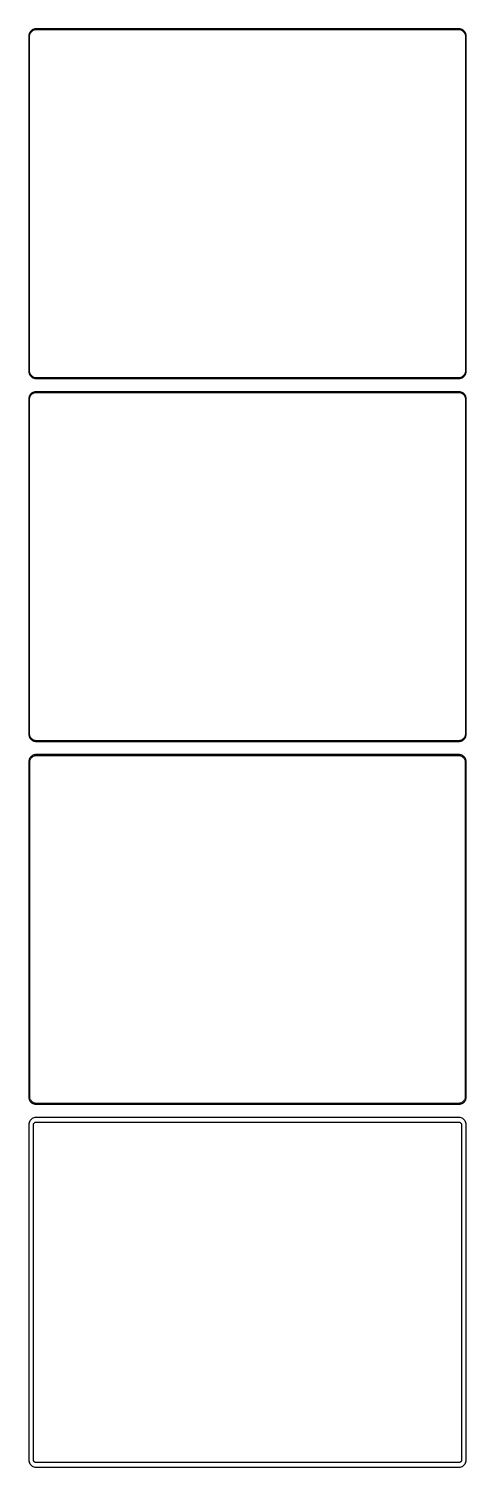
# Model space of a CAD drawing. Header units: metres. Extents: x -150 to 150, y 876 to 1863.
import ezdxf

# ---------------------------------------------------------------- set-up
doc = ezdxf.new("R2010")
doc.units = ezdxf.units.M

msp = doc.modelspace()

# ---------------------------------------------------------------- linework, layer by layer
for p, q in [((-149.961, 1858.63), (-150, 1858)), ((-150, 1858), (-150, 1628)), ((-149.843, 1859.24), (-149.961, 1858.63)), ((-149.649, 1859.84), (-149.843, 1859.24)), ((-149.382, 1860.41), (-149.649, 1859.84)), ((-149.5, 1857.75), (-149.463, 1858.35)), ((-149.5, 1628.25), (-149.5, 1857.75)), ((-149.463, 1858.35), (-149.351, 1858.93)), ((-149.045, 1860.94), (-149.382, 1860.41)), ((-149.351, 1858.93), (-149.166, 1859.5)), ((-149.166, 1859.5), (-148.912, 1860.04)), ((-148.645, 1861.42), (-149.045, 1860.94)), ((-148.912, 1860.04), (-148.593, 1860.54)), ((-148.187, 1861.85), (-148.645, 1861.42)), ((-148.593, 1860.54), (-148.213, 1861)), ((-148.213, 1861), (-147.778, 1861.41)), ((-147.679, 1862.22), (-148.187, 1861.85)), ((-147.778, 1861.41), (-147.295, 1861.76)), ((-147.129, 1862.52), (-147.679, 1862.22)), ((-147.295, 1861.76), (-146.772, 1862.05)), ((-146.545, 1862.76), (-147.129, 1862.52)), ((-146.772, 1862.05), (-146.218, 1862.27)), ((-145.937, 1862.91), (-146.545, 1862.76)), ((-146.218, 1862.27), (-145.64, 1862.42)), ((-145.314, 1862.99), (-145.937, 1862.91)), ((-145.64, 1862.42), (-145.048, 1862.49)), ((145.314, 1862.99), (-145.314, 1862.99)), ((-145.048, 1862.49), (145.048, 1862.49)), ((145.048, 1862.49), (145.64, 1862.42)), ((145.937, 1862.91), (145.314, 1862.99)), ((145.64, 1862.42), (146.218, 1862.27)), ((146.545, 1862.76), (145.937, 1862.91)), ((146.218, 1862.27), (146.772, 1862.05)), ((147.129, 1862.52), (146.545, 1862.76)), ((146.772, 1862.05), (147.295, 1861.76)), ((147.679, 1862.22), (147.129, 1862.52)), ((147.295, 1861.76), (147.778, 1861.41)), ((148.187, 1861.85), (147.679, 1862.22)), ((147.778, 1861.41), (148.213, 1861)), ((148.645, 1861.42), (148.187, 1861.85)), ((148.213, 1861), (148.593, 1860.54)), ((148.593, 1860.54), (148.912, 1860.04)), ((149.045, 1860.94), (148.645, 1861.42)), ((148.912, 1860.04), (149.166, 1859.5)), ((149.382, 1860.41), (149.045, 1860.94)), ((149.166, 1859.5), (149.351, 1858.93)), ((149.351, 1858.93), (149.463, 1858.35)), ((149.649, 1859.84), (149.382, 1860.41)), ((149.463, 1858.35), (149.5, 1857.75)), ((149.5, 1857.75), (149.5, 1628.25)), ((149.843, 1859.24), (149.649, 1859.84)), ((149.961, 1858.63), (149.843, 1859.24)), ((150, 1858), (149.961, 1858.63)), ((150, 1628), (150, 1858)), ((-150, 1628), (-149.961, 1627.37)), ((-149.961, 1627.37), (-149.843, 1626.76)), ((-149.843, 1626.76), (-149.649, 1626.16)), ((-149.649, 1626.16), (-149.382, 1625.59)), ((-149.463, 1627.65), (-149.5, 1628.25)), ((-149.351, 1627.07), (-149.463, 1627.65)), ((-149.382, 1625.59), (-149.045, 1625.06)), ((-149.166, 1626.5), (-149.351, 1627.07)), ((-148.912, 1625.96), (-149.166, 1626.5)), ((-149.045, 1625.06), (-148.645, 1624.58)), ((-148.593, 1625.46), (-148.912, 1625.96)), ((-148.645, 1624.58), (-148.187, 1624.15)), ((-148.213, 1625), (-148.593, 1625.46)), ((-147.778, 1624.59), (-148.213, 1625)), ((-148.187, 1624.15), (-147.679, 1623.78)), ((-147.295, 1624.24), (-147.778, 1624.59)), ((-147.679, 1623.78), (-147.129, 1623.48)), ((-146.772, 1623.95), (-147.295, 1624.24)), ((-147.129, 1623.48), (-146.545, 1623.24)), ((-146.218, 1623.73), (-146.772, 1623.95)), ((-146.545, 1623.24), (-145.937, 1623.09)), ((-145.64, 1623.58), (-146.218, 1623.73)), ((-145.937, 1623.09), (-145.314, 1623.01)), ((-145.048, 1623.51), (-145.64, 1623.58)), ((-145.314, 1623.01), (145.314, 1623.01)), ((145.048, 1623.51), (-145.048, 1623.51)), ((145.64, 1623.58), (145.048, 1623.51)), ((145.314, 1623.01), (145.937, 1623.09)), ((146.218, 1623.73), (145.64, 1623.58)), ((145.937, 1623.09), (146.545, 1623.24)), ((146.772, 1623.95), (146.218, 1623.73)), ((146.545, 1623.24), (147.129, 1623.48)), ((147.295, 1624.24), (146.772, 1623.95)), ((147.129, 1623.48), (147.679, 1623.78)), ((147.778, 1624.59), (147.295, 1624.24)), ((147.679, 1623.78), (148.187, 1624.15)), ((148.213, 1625), (147.778, 1624.59)), ((148.187, 1624.15), (148.645, 1624.58)), ((148.593, 1625.46), (148.213, 1625)), ((148.912, 1625.96), (148.593, 1625.46)), ((148.645, 1624.58), (149.045, 1625.06)), ((149.166, 1626.5), (148.912, 1625.96)), ((149.045, 1625.06), (149.382, 1625.59)), ((149.351, 1627.07), (149.166, 1626.5)), ((149.463, 1627.65), (149.351, 1627.07)), ((149.382, 1625.59), (149.649, 1626.16)), ((149.5, 1628.25), (149.463, 1627.65)), ((149.649, 1626.16), (149.843, 1626.76)), ((149.843, 1626.76), (149.961, 1627.37)), ((149.961, 1627.37), (150, 1628)), ((-149.961, 1609.63), (-150, 1609)), ((-150, 1609), (-150, 1379)), ((-149.843, 1610.24), (-149.961, 1609.63)), ((-149.649, 1610.84), (-149.843, 1610.24)), ((-149.382, 1611.41), (-149.649, 1610.84)), ((-149.5, 1608.75), (-149.463, 1609.35)), ((-149.463, 1609.35), (-149.351, 1609.93)), ((-149.045, 1611.94), (-149.382, 1611.41)), ((-149.351, 1609.93), (-149.166, 1610.5)), ((-149.166, 1610.5), (-148.912, 1611.04)), ((-148.645, 1612.42), (-149.045, 1611.94)), ((-148.912, 1611.04), (-148.593, 1611.54)), ((-148.187, 1612.85), (-148.645, 1612.42)), ((-148.593, 1611.54), (-148.213, 1612)), ((-148.213, 1612), (-147.778, 1612.41)), ((-147.679, 1613.22), (-148.187, 1612.85)), ((-147.778, 1612.41), (-147.295, 1612.76)), ((-147.129, 1613.52), (-147.679, 1613.22)), ((-147.295, 1612.76), (-146.772, 1613.05)), ((-146.545, 1613.76), (-147.129, 1613.52)), ((-146.772, 1613.05), (-146.218, 1613.27)), ((-145.937, 1613.91), (-146.545, 1613.76)), ((-146.218, 1613.27), (-145.64, 1613.42)), ((-145.314, 1613.99), (-145.937, 1613.91)), ((-145.64, 1613.42), (-145.048, 1613.49)), ((145.314, 1613.99), (-145.314, 1613.99)), ((-145.048, 1613.49), (145.048, 1613.49)), ((145.048, 1613.49), (145.64, 1613.42)), ((145.937, 1613.91), (145.314, 1613.99)), ((145.64, 1613.42), (146.218, 1613.27)), ((146.545, 1613.76), (145.937, 1613.91)), ((146.218, 1613.27), (146.772, 1613.05)), ((147.129, 1613.52), (146.545, 1613.76)), ((146.772, 1613.05), (147.295, 1612.76)), ((147.679, 1613.22), (147.129, 1613.52)), ((147.295, 1612.76), (147.778, 1612.41)), ((148.187, 1612.85), (147.679, 1613.22)), ((147.778, 1612.41), (148.213, 1612)), ((148.645, 1612.42), (148.187, 1612.85)), ((148.213, 1612), (148.593, 1611.54)), ((148.593, 1611.54), (148.912, 1611.04)), ((149.045, 1611.94), (148.645, 1612.42)), ((148.912, 1611.04), (149.166, 1610.5)), ((149.382, 1611.41), (149.045, 1611.94)), ((149.166, 1610.5), (149.351, 1609.93)), ((149.351, 1609.93), (149.463, 1609.35)), ((149.649, 1610.84), (149.382, 1611.41)), ((149.463, 1609.35), (149.5, 1608.75)), ((149.843, 1610.24), (149.649, 1610.84)), ((149.961, 1609.63), (149.843, 1610.24)), ((150, 1609), (149.961, 1609.63)), ((150, 1379), (150, 1609)), ((-149.5, 1379.25), (-149.5, 1608.75)), ((149.5, 1608.75), (149.5, 1379.25)), ((-150, 1379), (-149.961, 1378.37)), ((-149.961, 1378.37), (-149.843, 1377.76)), ((-149.843, 1377.76), (-149.649, 1377.16)), ((-149.649, 1377.16), (-149.382, 1376.59)), ((-149.463, 1378.65), (-149.5, 1379.25)), ((-149.351, 1378.07), (-149.463, 1378.65)), ((-149.382, 1376.59), (-149.045, 1376.06)), ((-149.166, 1377.5), (-149.351, 1378.07)), ((-148.912, 1376.96), (-149.166, 1377.5)), ((-149.045, 1376.06), (-148.645, 1375.58)), ((-148.593, 1376.46), (-148.912, 1376.96)), ((-148.645, 1375.58), (-148.187, 1375.15)), ((-148.213, 1376), (-148.593, 1376.46)), ((-147.778, 1375.59), (-148.213, 1376)), ((-148.187, 1375.15), (-147.679, 1374.78)), ((-147.295, 1375.24), (-147.778, 1375.59)), ((-147.679, 1374.78), (-147.129, 1374.48)), ((-146.772, 1374.95), (-147.295, 1375.24)), ((-147.129, 1374.48), (-146.545, 1374.24)), ((-146.218, 1374.73), (-146.772, 1374.95)), ((-146.545, 1374.24), (-145.937, 1374.09)), ((-145.64, 1374.58), (-146.218, 1374.73)), ((-145.937, 1374.09), (-145.314, 1374.01)), ((-145.048, 1374.51), (-145.64, 1374.58)), ((-145.314, 1374.01), (145.314, 1374.01)), ((145.048, 1374.51), (-145.048, 1374.51)), ((145.64, 1374.58), (145.048, 1374.51)), ((145.314, 1374.01), (145.937, 1374.09)), ((146.218, 1374.73), (145.64, 1374.58)), ((145.937, 1374.09), (146.545, 1374.24)), ((146.772, 1374.95), (146.218, 1374.73)), ((146.545, 1374.24), (147.129, 1374.48)), ((147.295, 1375.24), (146.772, 1374.95)), ((147.129, 1374.48), (147.679, 1374.78)), ((147.778, 1375.59), (147.295, 1375.24)), ((147.679, 1374.78), (148.187, 1375.15)), ((148.213, 1376), (147.778, 1375.59)), ((148.187, 1375.15), (148.645, 1375.58)), ((148.593, 1376.46), (148.213, 1376)), ((148.912, 1376.96), (148.593, 1376.46)), ((148.645, 1375.58), (149.045, 1376.06)), ((149.166, 1377.5), (148.912, 1376.96)), ((149.045, 1376.06), (149.382, 1376.59)), ((149.351, 1378.07), (149.166, 1377.5)), ((149.463, 1378.65), (149.351, 1378.07)), ((149.382, 1376.59), (149.649, 1377.16)), ((149.5, 1379.25), (149.463, 1378.65)), ((149.649, 1377.16), (149.843, 1377.76)), ((149.843, 1377.76), (149.961, 1378.37)), ((149.961, 1378.37), (150, 1379)), ((-149.382, 1362.41), (-149.649, 1361.84)), ((-149.045, 1362.94), (-149.382, 1362.41)), ((-148.645, 1363.42), (-149.045, 1362.94)), ((-148.762, 1361.96), (-148.454, 1362.44)), ((-148.187, 1363.85), (-148.645, 1363.42)), ((-148.454, 1362.44), (-148.088, 1362.88)), ((-147.679, 1364.22), (-148.187, 1363.85)), ((-148.088, 1362.88), (-147.668, 1363.28)), ((-147.129, 1364.52), (-147.679, 1364.22)), ((-147.668, 1363.28), (-147.203, 1363.62)), ((-147.203, 1363.62), (-146.699, 1363.89)), ((-146.545, 1364.76), (-147.129, 1364.52)), ((-146.699, 1363.89), (-146.165, 1364.1)), ((-145.937, 1364.91), (-146.545, 1364.76)), ((-146.165, 1364.1), (-145.608, 1364.25)), ((-145.314, 1364.99), (-145.937, 1364.91)), ((-145.608, 1364.25), (-145.037, 1364.32)), ((145.314, 1364.99), (-145.314, 1364.99)), ((-145.037, 1364.32), (145.037, 1364.32)), ((145.037, 1364.32), (145.608, 1364.25)), ((145.937, 1364.91), (145.314, 1364.99)), ((145.608, 1364.25), (146.165, 1364.1)), ((146.545, 1364.76), (145.937, 1364.91)), ((146.165, 1364.1), (146.699, 1363.89)), ((147.129, 1364.52), (146.545, 1364.76)), ((146.699, 1363.89), (147.203, 1363.62)), ((147.679, 1364.22), (147.129, 1364.52)), ((147.203, 1363.62), (147.668, 1363.28)), ((147.668, 1363.28), (148.088, 1362.88)), ((148.187, 1363.85), (147.679, 1364.22)), ((148.088, 1362.88), (148.454, 1362.44)), ((148.645, 1363.42), (148.187, 1363.85)), ((148.454, 1362.44), (148.762, 1361.96)), ((149.045, 1362.94), (148.645, 1363.42)), ((149.382, 1362.41), (149.045, 1362.94)), ((149.649, 1361.84), (149.382, 1362.41)), ((-149.961, 1360.63), (-150, 1360)), ((-150, 1360), (-150, 1130)), ((-149.843, 1361.24), (-149.961, 1360.63)), ((-149.649, 1361.84), (-149.843, 1361.24)), ((-149.328, 1359.75), (-149.292, 1360.32)), ((-149.328, 1130.25), (-149.328, 1359.75)), ((-149.292, 1360.32), (-149.185, 1360.89)), ((-149.185, 1360.89), (-149.007, 1361.44)), ((-149.007, 1361.44), (-148.762, 1361.96)), ((148.762, 1361.96), (149.007, 1361.44)), ((149.007, 1361.44), (149.185, 1360.89)), ((149.185, 1360.89), (149.292, 1360.32)), ((149.292, 1360.32), (149.328, 1359.75)), ((149.328, 1359.75), (149.328, 1130.25)), ((149.843, 1361.24), (149.649, 1361.84)), ((149.961, 1360.63), (149.843, 1361.24)), ((150, 1360), (149.961, 1360.63)), ((150, 1130), (150, 1360)), ((-150, 1130), (-149.961, 1129.37)), ((-149.961, 1129.37), (-149.843, 1128.76)), ((-149.843, 1128.76), (-149.649, 1128.16)), ((-149.649, 1128.16), (-149.382, 1127.59)), ((-149.382, 1127.59), (-149.045, 1127.06)), ((-149.292, 1129.68), (-149.328, 1130.25)), ((-149.185, 1129.11), (-149.292, 1129.68)), ((-149.007, 1128.56), (-149.185, 1129.11)), ((-149.045, 1127.06), (-148.645, 1126.58)), ((-148.762, 1128.04), (-149.007, 1128.56)), ((-148.454, 1127.56), (-148.762, 1128.04)), ((-148.645, 1126.58), (-148.187, 1126.15)), ((-148.088, 1127.12), (-148.454, 1127.56)), ((-148.187, 1126.15), (-147.679, 1125.78)), ((-147.668, 1126.72), (-148.088, 1127.12)), ((-147.679, 1125.78), (-147.129, 1125.48)), ((-147.203, 1126.38), (-147.668, 1126.72)), ((-146.699, 1126.11), (-147.203, 1126.38)), ((-147.129, 1125.48), (-146.545, 1125.24)), ((-146.165, 1125.9), (-146.699, 1126.11)), ((-146.545, 1125.24), (-145.937, 1125.09)), ((-145.608, 1125.75), (-146.165, 1125.9)), ((-145.037, 1125.68), (-145.608, 1125.75)), ((145.037, 1125.68), (-145.037, 1125.68)), ((145.608, 1125.75), (145.037, 1125.68)), ((146.165, 1125.9), (145.608, 1125.75)), ((145.937, 1125.09), (146.545, 1125.24)), ((146.699, 1126.11), (146.165, 1125.9)), ((146.545, 1125.24), (147.129, 1125.48)), ((147.203, 1126.38), (146.699, 1126.11)), ((147.129, 1125.48), (147.679, 1125.78)), ((147.668, 1126.72), (147.203, 1126.38)), ((148.088, 1127.12), (147.668, 1126.72)), ((147.679, 1125.78), (148.187, 1126.15)), ((148.454, 1127.56), (148.088, 1127.12)), ((148.187, 1126.15), (148.645, 1126.58)), ((148.762, 1128.04), (148.454, 1127.56)), ((148.645, 1126.58), (149.045, 1127.06)), ((149.007, 1128.56), (148.762, 1128.04)), ((149.185, 1129.11), (149.007, 1128.56)), ((149.045, 1127.06), (149.382, 1127.59)), ((149.292, 1129.68), (149.185, 1129.11)), ((149.328, 1130.25), (149.292, 1129.68)), ((149.382, 1127.59), (149.649, 1128.16)), ((149.649, 1128.16), (149.843, 1128.76)), ((149.843, 1128.76), (149.961, 1129.37)), ((149.961, 1129.37), (150, 1130)), ((-147.129, 1115.52), (-147.679, 1115.22)), ((-146.545, 1115.76), (-147.129, 1115.52)), ((-145.937, 1115.91), (-146.545, 1115.76)), ((-145.937, 1125.09), (-145.314, 1125.01)), ((-145.314, 1115.99), (-145.937, 1115.91)), ((-145.314, 1125.01), (145.314, 1125.01)), ((145.314, 1115.99), (-145.314, 1115.99)), ((145.314, 1125.01), (145.937, 1125.09)), ((145.937, 1115.91), (145.314, 1115.99)), ((146.545, 1115.76), (145.937, 1115.91)), ((147.129, 1115.52), (146.545, 1115.76)), ((147.679, 1115.22), (147.129, 1115.52)), ((-149.961, 1111.63), (-150, 1111)), ((-150, 1111), (-150, 881)), ((-149.843, 1112.24), (-149.961, 1111.63)), ((-149.649, 1112.84), (-149.843, 1112.24)), ((-149.382, 1113.41), (-149.649, 1112.84)), ((-149.045, 1113.94), (-149.382, 1113.41)), ((-148.645, 1114.42), (-149.045, 1113.94)), ((-148.187, 1114.85), (-148.645, 1114.42)), ((-147.679, 1115.22), (-148.187, 1114.85)), ((-146.86, 1110.75), (-146.843, 1111.01)), ((-146.86, 881.25), (-146.86, 1110.75)), ((-146.843, 1111.01), (-146.793, 1111.27)), ((-146.793, 1111.27), (-146.711, 1111.53)), ((-146.711, 1111.53), (-146.599, 1111.77)), ((-146.599, 1111.77), (-146.457, 1111.99)), ((-146.457, 1111.99), (-146.288, 1112.19)), ((-146.288, 1112.19), (-146.095, 1112.38)), ((-146.095, 1112.38), (-145.88, 1112.53)), ((-145.88, 1112.53), (-145.648, 1112.66)), ((-145.648, 1112.66), (-145.402, 1112.76)), ((-145.402, 1112.76), (-145.145, 1112.82)), ((-145.145, 1112.82), (-144.882, 1112.86)), ((-144.882, 1112.86), (144.882, 1112.86)), ((144.882, 1112.86), (145.145, 1112.82)), ((145.145, 1112.82), (145.402, 1112.76)), ((145.402, 1112.76), (145.648, 1112.66)), ((145.648, 1112.66), (145.88, 1112.53)), ((145.88, 1112.53), (146.095, 1112.38)), ((146.095, 1112.38), (146.288, 1112.19)), ((146.288, 1112.19), (146.457, 1111.99)), ((146.457, 1111.99), (146.599, 1111.77)), ((146.599, 1111.77), (146.711, 1111.53)), ((146.711, 1111.53), (146.793, 1111.27)), ((146.793, 1111.27), (146.843, 1111.01)), ((146.843, 1111.01), (146.86, 1110.75)), ((146.86, 1110.75), (146.86, 881.25)), ((148.187, 1114.85), (147.679, 1115.22)), ((148.645, 1114.42), (148.187, 1114.85)), ((149.045, 1113.94), (148.645, 1114.42)), ((149.382, 1113.41), (149.045, 1113.94)), ((149.649, 1112.84), (149.382, 1113.41)), ((149.843, 1112.24), (149.649, 1112.84)), ((149.961, 1111.63), (149.843, 1112.24)), ((150, 1111), (149.961, 1111.63)), ((150, 881), (150, 1111)), ((-150, 881), (-149.961, 880.373)), ((-149.961, 880.373), (-149.843, 879.757)), ((-149.843, 879.757), (-149.649, 879.159)), ((-149.649, 879.159), (-149.382, 878.591)), ((-149.382, 878.591), (-149.045, 878.061)), ((-146.843, 880.986), (-146.86, 881.25)), ((-146.793, 880.725), (-146.843, 880.986)), ((-146.711, 880.473), (-146.793, 880.725)), ((-146.599, 880.234), (-146.711, 880.473)), ((-146.457, 880.01), (-146.599, 880.234)), ((-146.288, 879.806), (-146.457, 880.01)), ((-146.095, 879.624), (-146.288, 879.806)), ((-145.88, 879.469), (-146.095, 879.624)), ((-145.648, 879.341), (-145.88, 879.469)), ((-145.402, 879.244), (-145.648, 879.341)), ((-145.145, 879.178), (-145.402, 879.244)), ((-144.882, 879.145), (-145.145, 879.178)), ((144.882, 879.145), (-144.882, 879.145)), ((145.145, 879.178), (144.882, 879.145)), ((145.402, 879.244), (145.145, 879.178)), ((145.648, 879.341), (145.402, 879.244)), ((145.88, 879.469), (145.648, 879.341)), ((146.095, 879.624), (145.88, 879.469)), ((146.288, 879.806), (146.095, 879.624)), ((146.457, 880.01), (146.288, 879.806)), ((146.599, 880.234), (146.457, 880.01)), ((146.711, 880.473), (146.599, 880.234)), ((146.793, 880.725), (146.711, 880.473)), ((146.843, 880.986), (146.793, 880.725)), ((146.86, 881.25), (146.843, 880.986)), ((149.045, 878.061), (149.382, 878.591)), ((149.382, 878.591), (149.649, 879.159)), ((149.649, 879.159), (149.843, 879.757)), ((149.843, 879.757), (149.961, 880.373)), ((149.961, 880.373), (150, 881)), ((-149.045, 878.061), (-148.645, 877.577)), ((-148.645, 877.577), (-148.187, 877.147)), ((-148.187, 877.147), (-147.679, 876.778)), ((-147.679, 876.778), (-147.129, 876.476)), ((-147.129, 876.476), (-146.545, 876.245)), ((-146.545, 876.245), (-145.937, 876.089)), ((-145.937, 876.089), (-145.314, 876.01)), ((-145.314, 876.01), (145.314, 876.01)), ((145.314, 876.01), (145.937, 876.089)), ((145.937, 876.089), (146.545, 876.245)), ((146.545, 876.245), (147.129, 876.476)), ((147.129, 876.476), (147.679, 876.778)), ((147.679, 876.778), (148.187, 877.147)), ((148.187, 877.147), (148.645, 877.577)), ((148.645, 877.577), (149.045, 878.061))]:
    msp.add_line(p, q)

doc.saveas('drawing.dxf')
